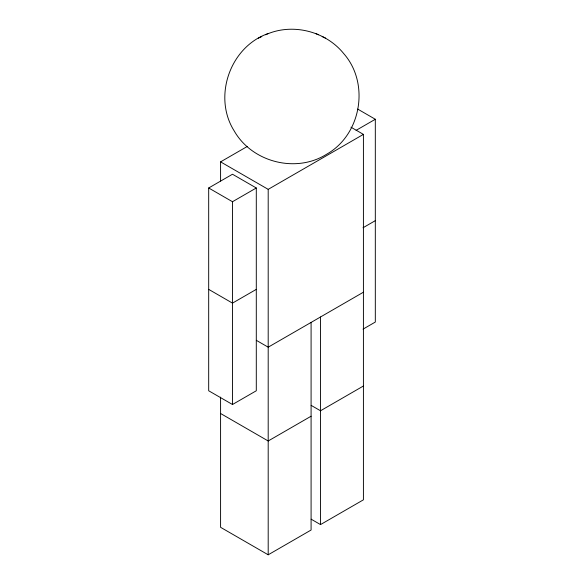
<?xml version="1.0" encoding="UTF-8"?>
<svg xmlns="http://www.w3.org/2000/svg" width="584" height="584" viewBox="0 0 584 584"><rect width="100%" height="100%" fill="white"/><g stroke="black" fill="none" stroke-linecap="round" stroke-linejoin="round"><path stroke-width="0.88" d="M268.268 33.507C230.059 46.713 212.612 96.805 234.191 130.904C252.003 162.177 295.854 173.492 326.434 154.351C361.248 134.853 370.066 83.483 343.721 53.597C325.558 31.025 291.971 22.666 265.552 34.777M220.584 181.025L220.584 161.87L247.346 146.423M208.685 187.982L232.49 174.236L256.296 187.982L256.296 390.769L232.49 404.508L208.685 390.769L208.685 187.982L232.49 201.728L256.296 187.982M356.116 130.349L375.315 119.267L375.315 322.054L363.029 329.142M220.584 161.87L268.195 189.355L363.416 134.386L363.416 499.824L320.514 524.593L311.148 519.183M256.296 289.372L232.49 303.118L208.685 289.372M363.029 227.753L375.315 220.657M363.416 292.212L268.195 347.188L256.296 340.311M311.089 416.217L268.195 440.986L220.584 413.501M363.416 386.009L320.514 410.778L311.148 405.369M220.584 397.105L220.584 527.316L268.195 554.8L311.089 530.031L311.089 322.419M258.332 38.194L261.8 36.573M315.732 33.507L318.448 34.777M322.2 36.573L325.668 38.194M357.656 109.069L375.315 119.267M350.926 127.173L363.416 134.386M320.514 316.981L320.514 524.593M268.195 189.355L268.195 554.8M232.49 201.728L232.49 404.508"/></g></svg>
